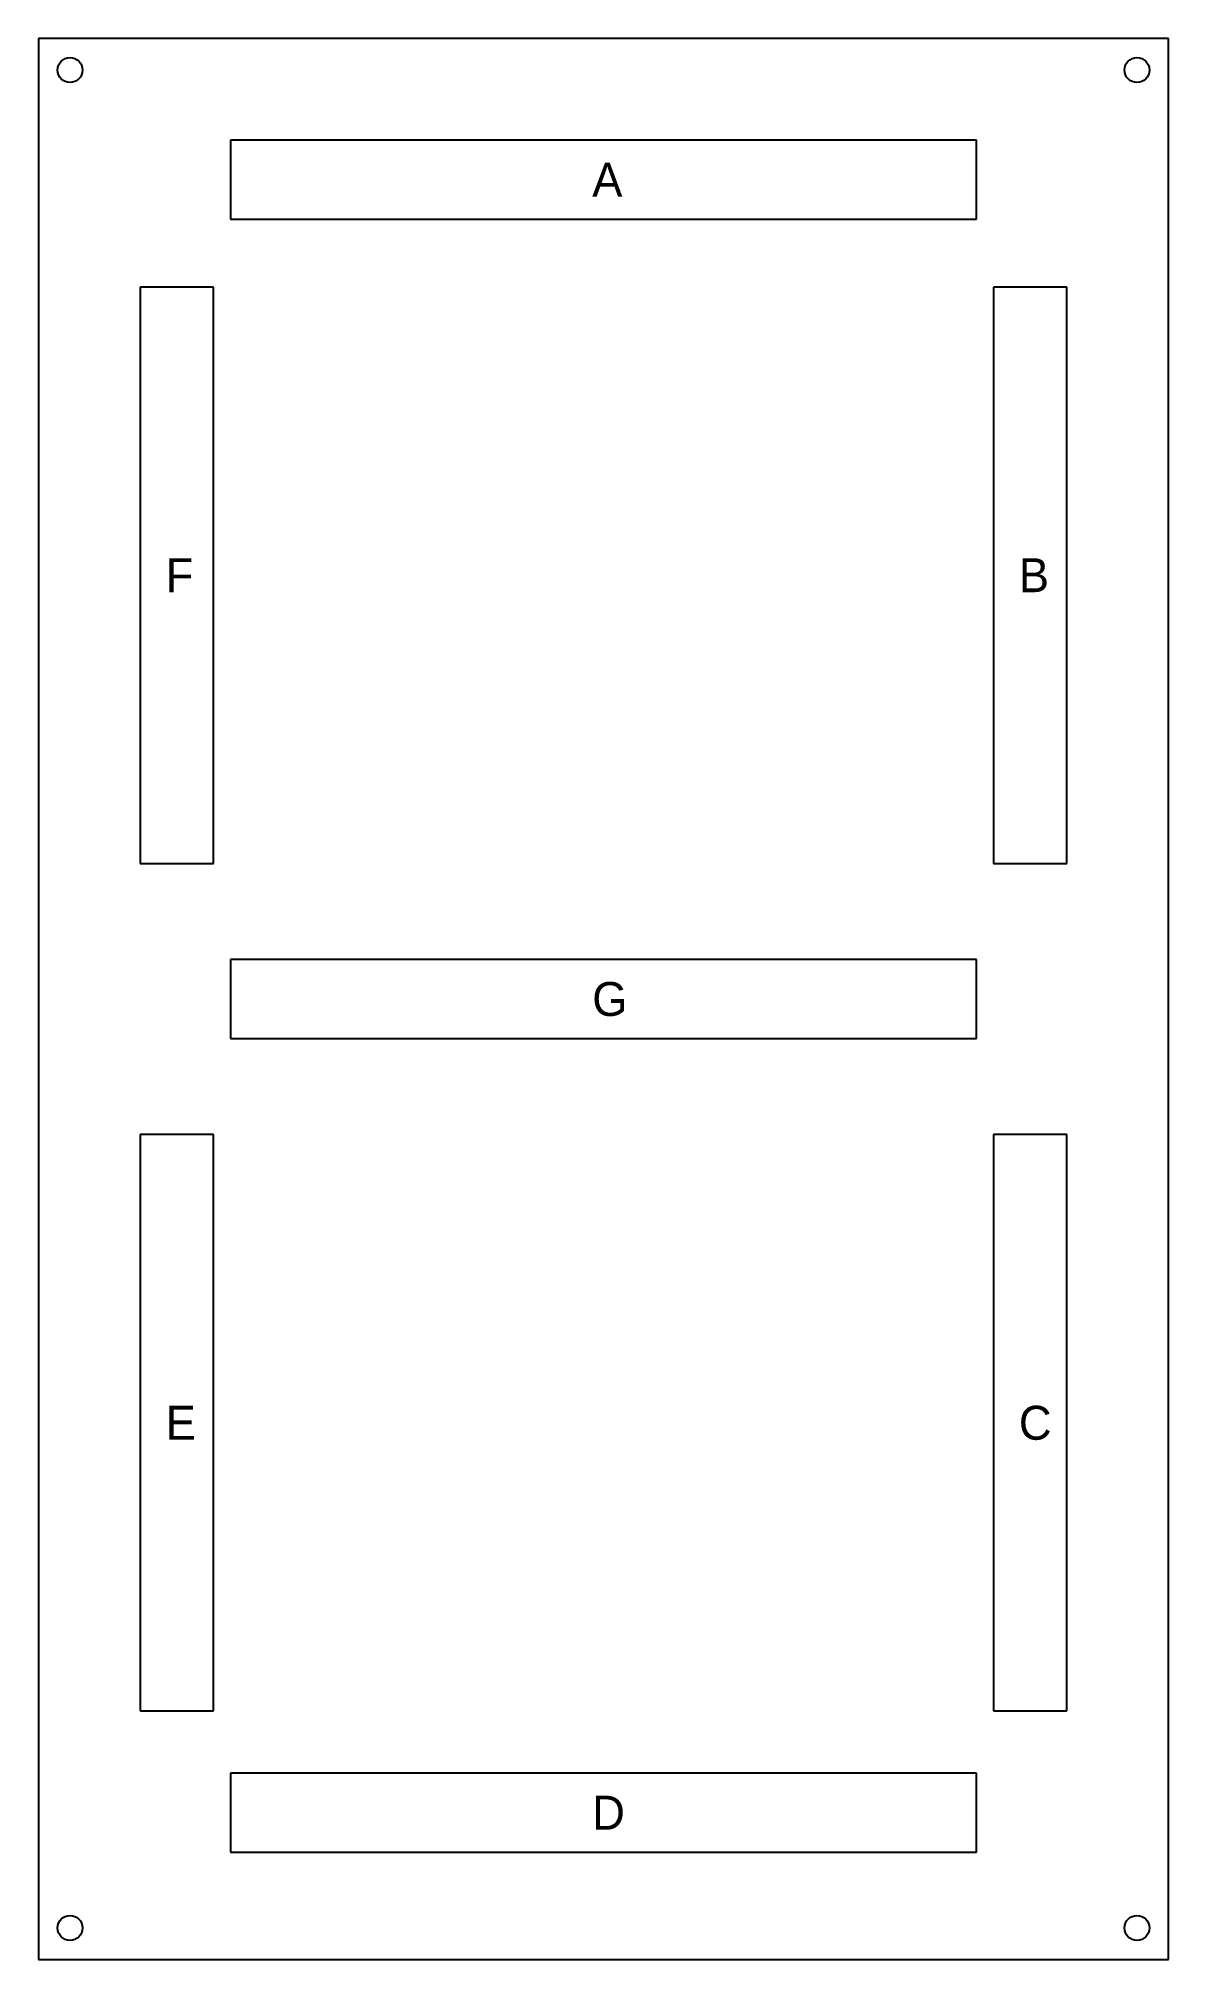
# Model space of a CAD drawing. Header units: metres. Extents: x 0 to 100, y 0 to 170.
import ezdxf

# ---------------------------------------------------------------- set-up
doc = ezdxf.new("R2010")
doc.units = ezdxf.units.M

msp = doc.modelspace()

# ---------------------------------------------------------------- linework, layer by layer
at = {"layer": 'CUT'}
for p, q in [((83, 161), (17, 161)), ((17, 161), (17, 154)), ((83, 154), (83, 161)), ((17, 154), (83, 154)), ((15.5, 148), (9, 148)), ((9, 148), (9, 97)), ((15.5, 97), (15.5, 148)), ((91, 148), (84.5, 148)), ((84.5, 148), (84.5, 97)), ((91, 97), (91, 148)), ((9, 97), (15.5, 97)), ((84.5, 97), (91, 97)), ((83, 88.5), (17, 88.5)), ((17, 88.5), (17, 81.5)), ((83, 81.5), (83, 88.5)), ((17, 81.5), (83, 81.5)), ((15.5, 73), (9, 73)), ((9, 73), (9, 22)), ((15.5, 22), (15.5, 73)), ((91, 73), (84.5, 73)), ((84.5, 73), (84.5, 22)), ((91, 22), (91, 73)), ((9, 22), (15.5, 22)), ((84.5, 22), (91, 22)), ((83, 16.5), (17, 16.5)), ((17, 16.5), (17, 9.5)), ((83, 9.5), (83, 16.5)), ((17, 9.5), (83, 9.5))]:
    msp.add_line(p, q, dxfattribs=at)
at = {"layer": 'HOLES'}
for centre in [(2.8, 167.2), (97.2, 167.2), (2.8, 2.8), (97.2, 2.8)]:
    msp.add_circle(centre, 1.1, dxfattribs=at)
at = {"layer": 'OUTLINE'}
for p, q in [((100, 170), (0, 170)), ((0, 170), (0, 0)), ((100, 0), (100, 170)), ((0, 0), (100, 0))]:
    msp.add_line(p, q, dxfattribs=at)

# ---------------------------------------------------------------- texts
at = {"layer": 'LABEL'}
for s, p in [('A', (49, 156)), ('F', (11.25, 121)), ('B', (86.75, 121)), ('G', (49, 83.5)), ('E', (11.25, 46)), ('C', (86.75, 46)), ('D', (49, 11.5))]:
    msp.add_text(s, height=3, dxfattribs=at).set_placement(p)

doc.saveas('drawing.dxf')
